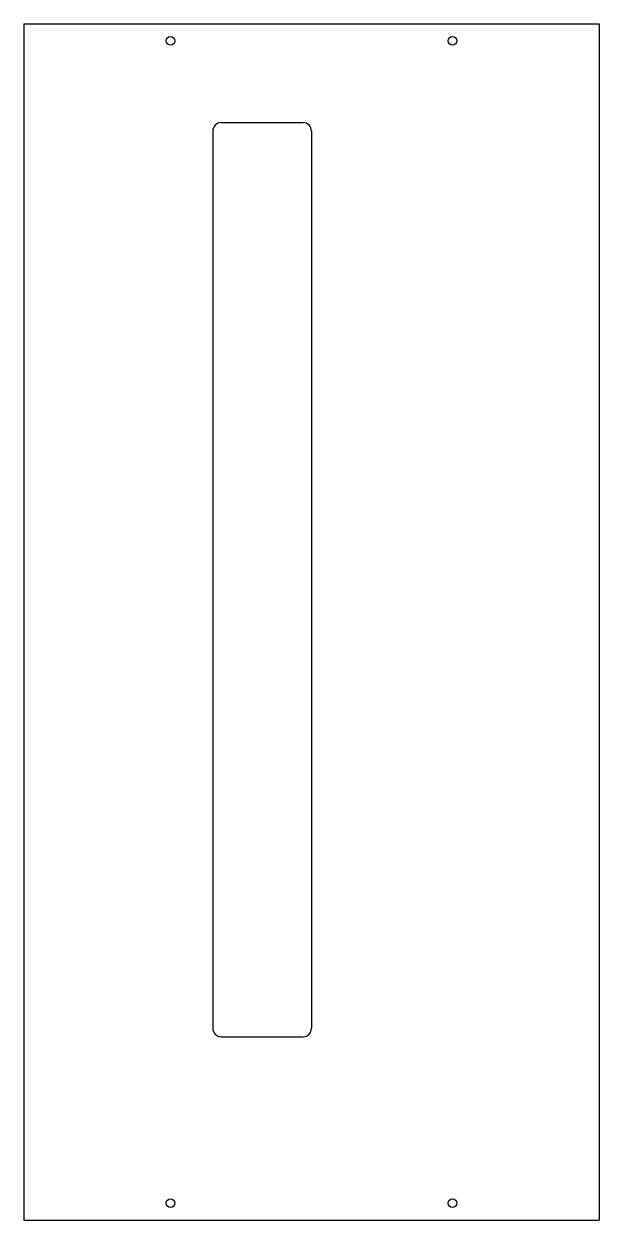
# Model space of a CAD drawing. Extents: x -102 to 102, y 0 to 424.
import ezdxf

# ---------------------------------------------------------------- set-up
doc = ezdxf.new("R2010")
doc.units = 0
doc.header["$LTSCALE"] = 2
doc.layers.get('0').update_dxf_attribs({"linetype": 'CONTINUOUS'})

msp = doc.modelspace()

# ---------------------------------------------------------------- linework, layer by layer
at = {"color": 9, "linetype": 'CONTINUOUS'}
for p, q in [((-102, 424), (-102, 0)), ((-102, 424), (-70, 424)), ((-70, 424), (70, 424)), ((70, 424), (102, 424)), ((102, 424), (102, 0)), ((-35, 386), (-35, 68)), ((-32, 389), (-3, 389)), ((0, 386), (0, 68)), ((-32, 65), (-3, 65)), ((-102, 0), (-70, 0)), ((-70, 0), (70, 0)), ((70, 0), (102, 0))]:
    msp.add_line(p, q, dxfattribs=at)
for centre in [(-50, 418), (50, 418), (-50, 6), (50, 6)]:
    msp.add_circle(centre, 1.5, dxfattribs=at)
for centre, start, end in [((-32, 386), 90, 180), ((-3, 386), 0, 90), ((-32, 68), 180, -90), ((-3, 68), -90, 0)]:
    msp.add_arc(centre, 3, start, end, dxfattribs=at)

doc.saveas('drawing.dxf')
